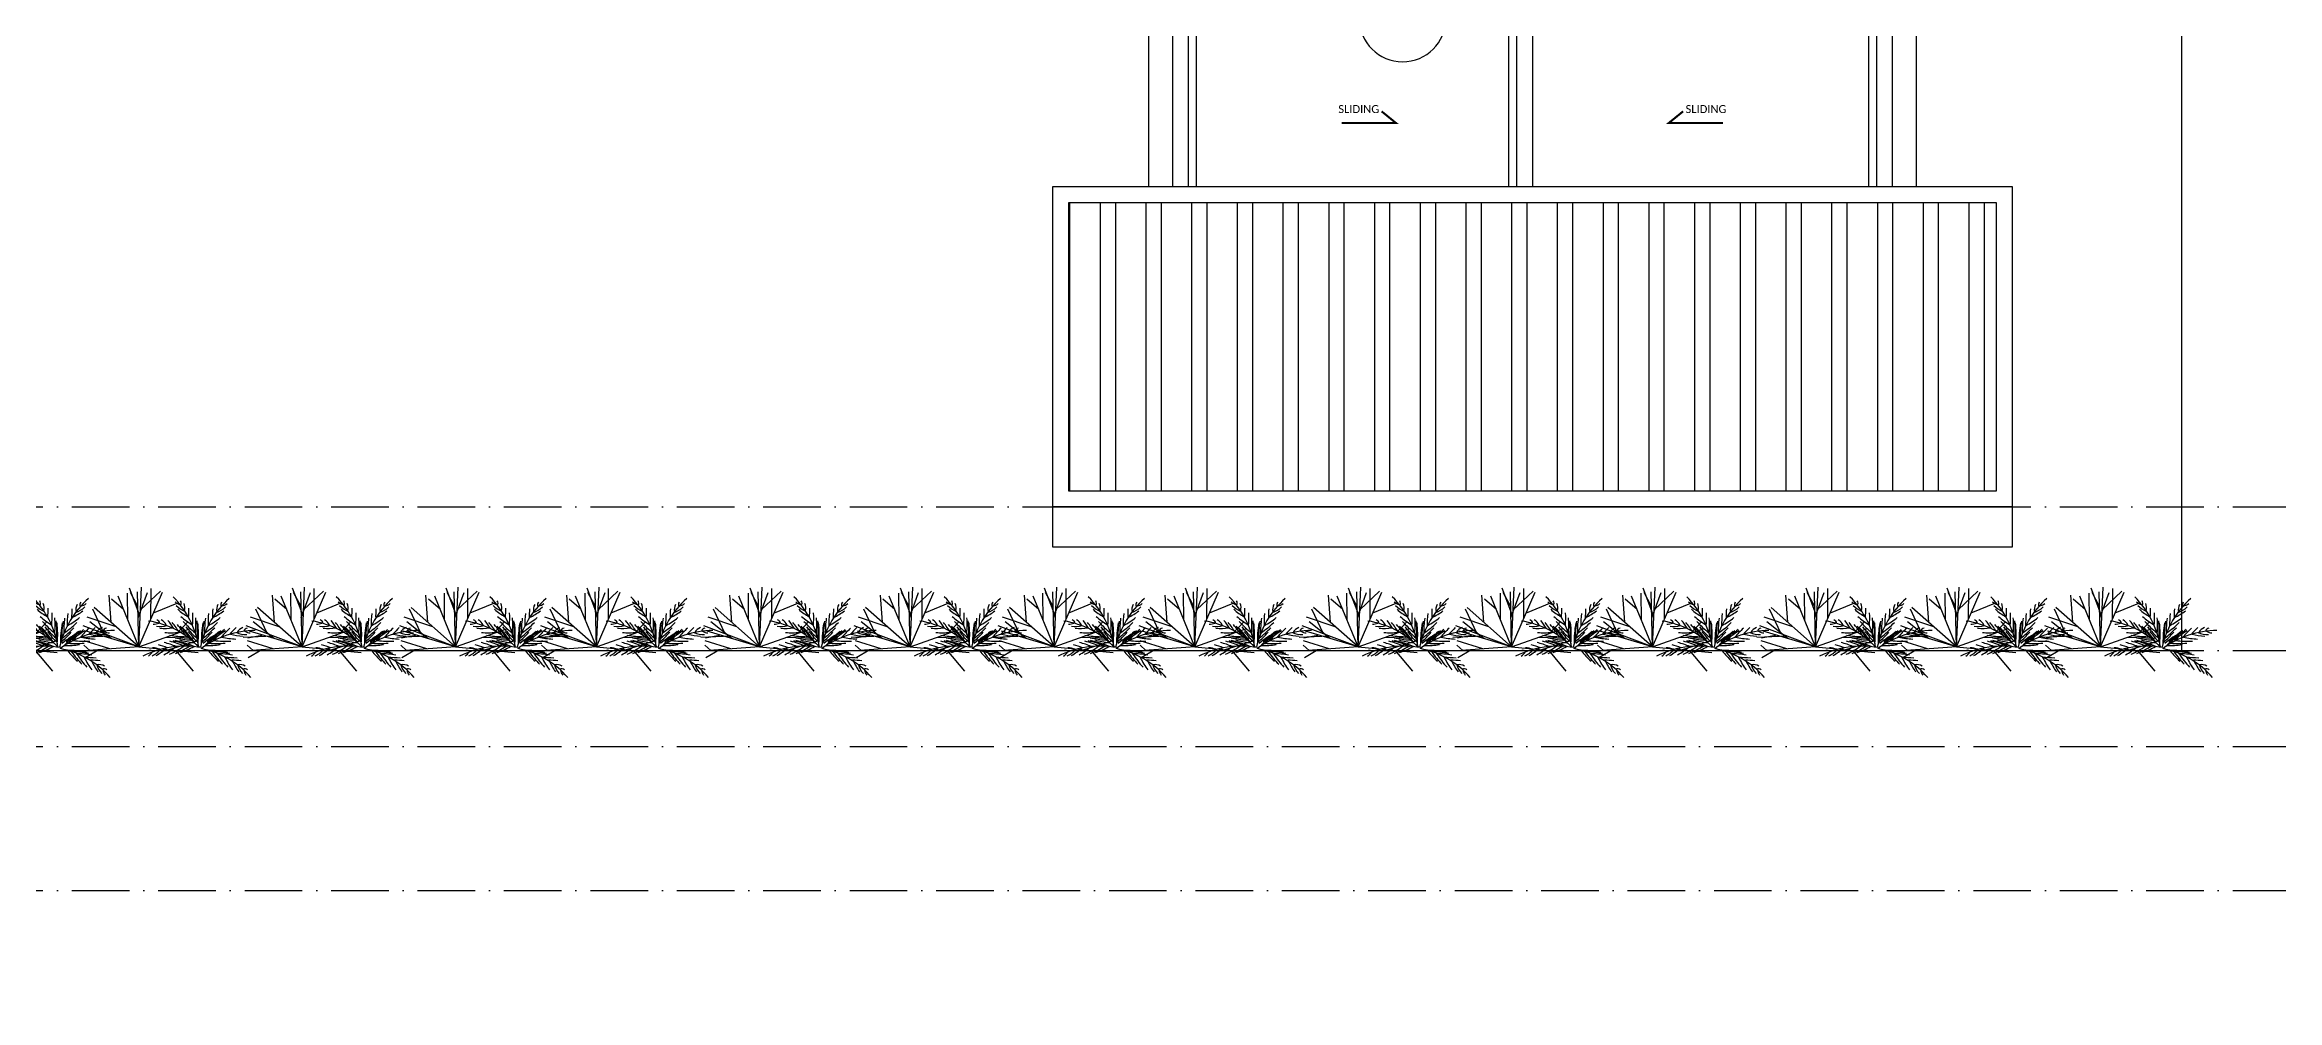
# Model space of a CAD drawing. Header units: millimetres. Extents: x -620 to 116137, y -21481 to 17722.
# Drawn here: x 42185 to 49162, y -18495 to -15508 of the extents above; entities that cross this region are included whole.
import ezdxf
from ezdxf.enums import TextEntityAlignment as Align
from ezdxf.xclip import XClip

# ---------------------------------------------------------------- set-up
doc = ezdxf.new("R2010")
doc.units = ezdxf.units.MM
doc.header["$LTSCALE"] = 150
doc.header["$XCLIPFRAME"] = 2
doc.linetypes.add('ACAD_ISO10W100', pattern=[18, 12, -3, 0, -3])
for name, color, linetype in [('ad-Door', 11, 'Continuous'), ('ad-Elevation 10', 8, 'Continuous'), ('ad-Grid', 8, 'ACAD_ISO10W100'), ('ad-Text Main_Door&window Label', 7, 'Continuous'), ('ad-Wall hatch', 8, 'Continuous')]:
    doc.layers.add(name, color=color, linetype=linetype)
doc.layers.add('ad-Landscape', color=7, linetype='Continuous', true_color=0x007f00)
doc.styles.add('6 U T S R N_Typical Floor Plan$0$3BHK-E(NB)$0$grid_text', font='verdana.ttf', dxfattribs={"width": 0.9})
doc.styles.get("Standard").update_dxf_attribs({"font": 'calibril.ttf'})

# ---------------------------------------------------------------- blocks, each defined once
blk = doc.blocks.new('zw$38DE')
at = {"layer": 'ad-Grid', "ltscale": 0.1}
for points in [[(-27431.1, 0), (0, 0)], [(-27431.1, -450), (0, -450)], [(-27431.1, -750), (-2459.8, -750), (-2319.6, -1093), (0, -1093)], [(-27431.1, -1200), (-2459.8, -1200), (-2319.6, -1543), (0, -1543)]]:
    blk.add_lwpolyline(points, dxfattribs=at)
blk = doc.blocks.new('zw$6963')
at = {"transparency": 33554610}
h = blk.add_hatch(dxfattribs=at)
h.set_pattern_fill('ANSI32', color=256, scale=15, angle=45)
h.set_pattern_definition([(90, (50, 50), (-142.875, 4e-14), []), (90, (97.63, 97.63), (-142.875, 4e-14), [])])
h.paths.add_polyline_path([(50, 50), (2950, 50), (2950, 950), (50, 950)])
for points in [[(0, 0), (3000, 0), (3000, 1000), (0, 1000)], [(50, 50), (2950, 50), (2950, 950), (50, 950)], [(0, -125), (3000, -125), (3000, 0), (0, 0)]]:
    blk.add_lwpolyline(points, close=True)
blk = doc.blocks.new('A$C21625DEA')
at = {"layer": 'ad-Wall hatch'}
for p, q in [((0, 0), (46.1, 39.6)), ((4.3, 19.8), (20.9, 34.6)), ((20.7, 1.3), (37.4, 16))]:
    blk.add_line(p, q, dxfattribs=at)
blk = doc.blocks.new('6 U T S R N_Typical Floor Plan$0$ad_Window Tag')
blk.add_circle((0, 0), 150)
at = {"style": '6 U T S R N_Typical Floor Plan$0$3BHK-E(NB)$0$grid_text', "width": 0.9}
blk.add_attdef('D1', text='', height=125, dxfattribs=at).set_placement((0, 0), align=Align.MIDDLE_CENTER)
blk = doc.blocks.new('zw$F113')
at = {"layer": 'ad-Door'}
for points in [[(2400, -1200), (2400, 0), (0, 0), (0, -1200)], [(2325, -1200), (2325, -75), (75, -75), (75, -1200)], [(125, -1200), (125, -125), (1150, -125), (1150, -1200)], [(1200, -75), (1200, -1200)], [(1200, -125), (2275, -125), (2275, -1200)], [(150, -1200), (150, -150), (1125, -150), (1125, -1200)], [(1200, -150), (2250, -150), (2250, -1200)]]:
    blk.add_lwpolyline(points, dxfattribs=at)
at = {"layer": 'ad-Door', "const_width": 6.39, "elevation": 0}
for points in [[(729, -964.4), (773.4, -1000.5), (604.4, -1000.5)], [(1671, -964.4), (1626.6, -1000.5), (1795.6, -1000.5)]]:
    blk.add_lwpolyline(points, dxfattribs=at)
at = {"layer": 'ad-Elevation 10', "rotation": 359.9999999999999}
blk.add_blockref('A$C21625DEA', (365.3, -342.1), dxfattribs=at)
at = {"layer": 'ad-Elevation 10', "xscale": -1}
blk.add_blockref('A$C21625DEA', (2034.7, -342.1), dxfattribs=at)
at = {"layer": 'ad-Text Main_Door&window Label'}
ref = blk.add_blockref('6 U T S R N_Typical Floor Plan$0$ad_Window Tag', (794.4, -674.5), dxfattribs=dict(at, xscale=-0.9, yscale=0.9, zscale=0.9))
ref.add_attrib('D1', 'SD1', dxfattribs={"height": 101.25, "rotation": 2520, "style": '6 U T S R N_Typical Floor Plan$0$3BHK-E(NB)$0$grid_text'}).set_placement((793.4, -676.6), align=Align.MIDDLE_CENTER)
at = {"layer": 'ad-Text Main_Door&window Label', "linetype": 'Continuous', "char_height": 25, "width": 146.471, "attachment_point": 5}
for insert in [(657.5, -957.3, 0), (1742.5, -957.3, 0)]:
    blk.add_mtext('SLIDING', dxfattribs=dict(at, insert=insert))
blk = doc.blocks.new('zw$7371')
at = {"layer": 'ad-Elevation 10'}
blk.add_lwpolyline([(0, 0), (0, -3500), (10375, -3500), (10375, 0)], dxfattribs=at)
blk.add_blockref('zw$F113', (7145, -850))
blk.add_blockref('zw$6963', (6845, -3050), dxfattribs=at)
blk = doc.blocks.new('TR12')
at = {"layer": 'ad-Landscape', "color": 0}
for p, q in [((-1.094, 0.735), (-1.292, 1.686)), ((0, 0), (-0.974, 1.698)), ((-0.515, 0.899), (-0.651, 1.846)), ((-0.095, 1.078), (-0.608, 2.035)), ((-0.223, 1.417), (-0.553, 1.878)), ((0, 0), (-0.304, 1.934)), ((0, 0), (-0.186, 2.116)), ((-0.161, 1.023), (0.05, 1.957)), ((-0.116, 1.313), (0.501, 2.064)), ((0, 0), (0.581, 2.043)), ((0.296, 1.041), (0.159, 2.118)), ((0.361, 1.268), (1.204, 1.75)), ((-0.899, 0.603), (-1.965, 0.806)), ((-1.285, 0.296), (-1.808, 1.114)), ((0, 0), (-1.763, 1.184)), ((-0.714, 1.244), (-1.186, 1.557)), ((0, 0), (1.745, 0.887)), ((1.279, 0.65), (1.615, 1.106)), ((-1.055, 0.243), (-2.123, 0.051)), ((0, 0), (-2.07, 0.477)), ((-1.416, 0.226), (-1.957, 0.055)), ((0, 0), (-1.933, 0.309)), ((0, 0), (-1.916, -0.402)), ((-1.023, 0.163), (-1.846, 0.653)), ((0, 0), (2.123, 0.079)), ((0.924, 0.469), (1.877, 0.557)), ((1.082, 0.04), (2.064, 0.503)), ((1.317, 0.049), (2.036, -0.605)), ((-1.014, -0.213), (-1.957, -0.049)), ((-1.715, -0.36), (-1.947, -0.205)), ((-1.404, -0.294), (-1.848, -0.647))]:
    blk.add_line(p, q, dxfattribs=at)
blk = doc.blocks.new('TR13')
at = {"layer": 'ad-Landscape'}
for centre, radius, start, end in [((2.274, 0.393), 2.308, 153.8471, 189.8045), ((0.279, 1.137), 0.284, 174.8554, 213.511), ((-0.316, 1.395), 0.558, 309.4156, 336.9891), ((0.175, 1.225), 0.119, 165.7556, 225.016), ((-0.039, 1.406), 0.275, 300.4086, 330.328), ((-2.009, -1.216), 2.308, 31.3349, 67.3424), ((-0.935, 1.07), 0.275, 250.8614, 280.7808), ((-0.719, 1.244), 0.558, 244.2003, 271.7738), ((-0.977, 0.793), 0.119, 356.1734, 55.4338), ((-0.401, 2.033), 1.451, 250.3811, 263.1603), ((-0.997, 0.657), 0.284, 7.6784, 46.334), ((-3.15, -0.263), 2.724, 18.0744, 23.0247), ((-2.981, -0.412), 2.724, 18.0023, 24.6457), ((-2.836, -0.565), 2.724, 17.9053, 26.2647), ((-2.747, -0.676), 2.724, 17.8111, 27.5304), ((2.484, 1.18), 2.724, 192.4951, 203.4746), ((2.474, 1.286), 2.724, 193.659, 203.3783), ((2.469, 1.428), 2.724, 194.9247, 203.2841), ((2.477, 1.638), 2.724, 196.5437, 203.1872), ((2.506, 1.862), 2.724, 198.1648, 203.115), ((-2.031, 1.689), 2.391, 326.652, 336.6071), ((-1.909, 1.362), 2.194, 329.0112, 339.4033), ((-1.375, 1.736), 1.774, 319.5294, 331.0874), ((-1.075, 1.779), 1.451, 318.0291, 330.8083), ((2.005, -1.216), 2.308, 112.6576, 148.6651), ((2.509, -1.091), 2.724, 142.2662, 151.9855), ((2.743, -0.676), 2.724, 152.4696, 162.1889), ((2.616, -0.998), 2.724, 143.5319, 151.8914), ((2.832, -0.565), 2.724, 153.7353, 162.0947), ((2.977, -0.412), 2.724, 155.3543, 161.9977), ((3.146, -0.263), 2.724, 156.9753, 161.9256), ((0.397, 2.033), 1.451, 276.8397, 289.6189), ((0.714, 1.244), 0.558, 268.2262, 295.7997), ((0.993, 0.657), 0.284, 133.666, 172.3216), ((0.973, 0.793), 0.119, 124.5662, 183.8266), ((0.931, 1.07), 0.275, 259.2192, 289.1386), ((-0.926, -2.022), 2.2, 65.9785, 103.9755), ((-1.406, 0.348), 0.275, 288.3185, 318.2379), ((-1.27, 0.102), 0.119, 33.6304, 92.8909), ((-1.34, 0.618), 0.558, 281.6573, 309.2309), ((-1.204, -0.017), 0.284, 45.1354, 83.791), ((-1.568, 1.437), 1.451, 287.8381, 300.6174), ((-2.354, -2.058), 2.724, 55.5314, 60.4817), ((-1.506, 1.693), 1.774, 287.559, 299.1171), ((-2.168, -2.103), 2.724, 55.4593, 62.1027), ((-1.33, 2.326), 2.391, 282.0393, 291.9945), ((-1.96, -2.136), 2.724, 55.3623, 63.7217), ((-0.147, 2.198), 1.774, 250.102, 261.66), ((-1.034, 2.143), 2.194, 279.2432, 289.6353), ((-1.822, -2.17), 2.724, 55.2681, 64.9875), ((0.378, 2.594), 2.391, 244.5823, 254.5374), ((-1.72, -2.2), 2.724, 55.1719, 66.1514), ((-0.755, 1.82), 1.86, 276.2169, 287.5038), ((0.501, 2.268), 2.194, 241.7861, 252.1783), ((0.527, 1.842), 1.86, 238.7599, 250.0467), ((-2.685, -0.762), 2.724, 17.7148, 28.6944), ((-1.648, 1.025), 1.86, 331.1427, 342.4295), ((2.432, -1.164), 2.724, 141.1023, 152.0818), ((0.467, -2.181), 2.2, 63.0377, 101.5351), ((2.681, -0.762), 2.724, 151.3056, 162.2852), ((-0.531, 1.842), 1.86, 289.9533, 301.2401), ((-0.505, 2.268), 2.194, 287.8217, 298.2139), ((1.201, -2.533), 2.724, 100.8618, 111.8414), ((-0.382, 2.594), 2.391, 285.4626, 295.4177), ((1.307, -2.526), 2.724, 102.0258, 111.7451), ((1.508, 1.853), 2.194, 237.3779, 247.7701), ((0.143, 2.198), 1.774, 278.34, 289.898), ((1.449, -2.524), 2.724, 103.2915, 111.6509), ((1.838, 1.966), 2.391, 235.0188, 244.9739), ((1.659, -2.538), 2.724, 104.9105, 111.5539), ((1.85, -2.536), 2.724, 106.5316, 111.4818), ((0.502, -2.259), 2.308, 102.0179, 139.5122), ((-1.095, -0.662), 0.119, 68.3432, 127.6037), ((-0.972, -0.722), 0.284, 79.8482, 118.5038), ((-1.445, -0.278), 0.558, 316.3701, 343.9437), ((-0.755, -3.055), 2.724, 90.2442, 95.1945), ((-2.099, 0.266), 1.451, 322.5509, 335.3302), ((-0.562, -2.939), 2.724, 90.1721, 96.8155), ((-2.179, 0.559), 1.774, 322.2718, 333.8299), ((-0.372, -2.848), 2.724, 90.0751, 98.4345), ((-0.239, -2.797), 2.724, 89.9809, 99.7003), ((-2.395, 1.179), 2.391, 316.7521, 326.7073), ((-0.138, -2.764), 2.724, 89.8847, 100.8642), ((-2.047, 1.197), 2.194, 313.956, 324.3481), ((-1.633, 1.091), 1.86, 310.9297, 322.2166), ((1.163, 1.602), 1.86, 239.5095, 250.7963), ((1.867, 1.309), 1.774, 227.8962, 239.4542), ((1.869, 1.046), 1.451, 226.3959, 239.1751), ((1.463, 0.299), 0.558, 217.7824, 245.3559), ((1.188, -0.289), 0.284, 83.2222, 121.8778), ((1.28, -0.188), 0.119, 74.1224, 133.3828), ((1.467, 0.021), 0.275, 208.7754, 238.6948), ((-1.346, -0.538), 0.275, 323.0313, 352.9507)]:
    blk.add_arc(centre, radius, start, end, dxfattribs=at)
blk = doc.blocks.new('A$C04069485')
at = {"layer": 'ad-Landscape', "xscale": 87.5639006525247, "yscale": 87.5639006525247, "zscale": 87.5639006525247, "rotation": 352.4468819518883}
blk.add_blockref('TR12', (174.5, 12.2), dxfattribs=at)
at = {"layer": 'ad-Landscape', "color": 104, "xscale": 124.315801057205, "yscale": 124.315801057205, "zscale": 124.315801057205, "rotation": 337.6020414040115}
blk.add_blockref('TR13', (367, 10.6), dxfattribs=at)
blk = doc.blocks.new('zw$6ABF')
at = {"layer": 'ad-Landscape'}
for p in [(4895.8, -450), (5335.8, -450), (5845.8, -450), (6325.8, -450), (6765.8, -450), (7275.8, -450), (7745.8, -450), (8195.8, -450), (8635.8, -450), (9145.8, -450), (9625.8, -450), (10065.8, -450), (10575.8, -450), (11015.8, -450), (11465.8, -450)]:
    blk.add_blockref('A$C04069485', p, dxfattribs=at)

msp = doc.modelspace()

# ---------------------------------------------------------------- block references
ref = msp.add_blockref('zw$38DE', (55314.1, -16952.2))
XClip(ref).set_block_clipping_path([(-24388.2934201569, -2140.6281090205), (349.01197073, 5188.3683916222)])
for name, p in [('zw$7371', (38489.1, -13902.2)), ('zw$6ABF', (36969.1, -16952.2))]:
    msp.add_blockref(name, p)

doc.saveas('drawing.dxf')
